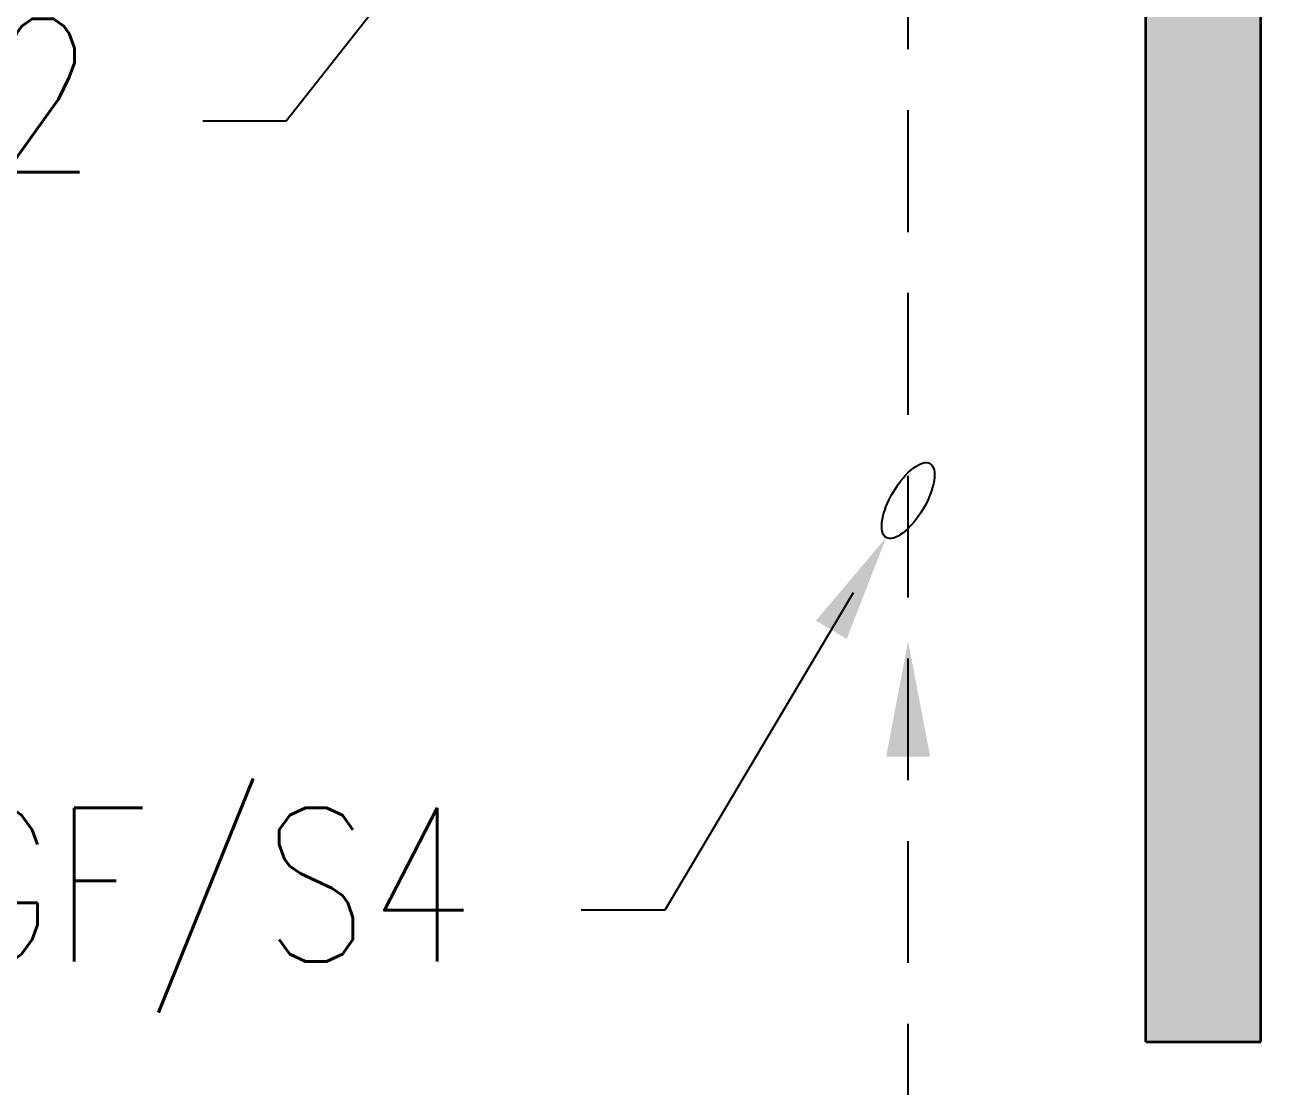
# Model space of a CAD drawing. Header units: inches. Extents: x -12418 to 57169, y -29325 to 19878.
# Drawn here: x 17937 to 19575, y -11053 to -9669 of the extents above; entities that cross this region are included whole.
import ezdxf
from ezdxf import colors
from ezdxf.entities.mleader import LeaderData, LeaderLine
from ezdxf.math import Vec2, Vec3

# ---------------------------------------------------------------- set-up
doc = ezdxf.new("R2010")
doc.units = ezdxf.units.IN
doc.header["$LTSCALE"] = 25
doc.header["$MEASUREMENT"] = 0
doc.linetypes.add('HIDDEN', pattern=[9.525, 6.35, -3.175])
doc.layers.get('0').update_dxf_attribs({"color": 8})
for name, color, linetype, lineweight in [('E-LITE-CIRC @ 100', 6, 'Continuous', 25), ('E-POWR-FLOR-CNDT', 6, 'HIDDEN', 25), ('E-POWR-FLOR-CNDT @ 100', 6, 'HIDDEN', 25), ('T-CABL-TRAY', 60, 'Continuous', 35)]:
    doc.layers.add(name, color=color, linetype=linetype, lineweight=lineweight)
doc.styles.add('DC_Simplex', font='SIMPLEX.shx', dxfattribs={"width": 0.7})

# ---------------------------------------------------------------- blocks, each defined once
blk = doc.blocks.new('ARR0W')
at = {"color": 45}
blk.add_ellipse((0, 0), major_axis=(0.4, 0), ratio=0.4, dxfattribs=at)
at = {"color": 45, "ltscale": 0.5}
blk.add_solid([(-1.4, 0.167), (-0.4, 0), (-1.4, -0.167)], dxfattribs=at)
blk = doc.blocks.new('*U12')
blk.add_hatch(color=256).paths.add_polyline_path([(-0.287, 0), (0, -1.5), (0.287, 0)])
blk = doc.blocks.new('*U56')
at = {"lineweight": 0}
h = blk.add_hatch(dxfattribs=at)
h.set_pattern_fill('HEX', color=253, scale=8, angle=180, style=0)
h.set_pattern_definition([(180, (-23193.732, -3e-10), (6e-13, -43.99409), [25.4, -50.8]), (300, (-23193.732, -3e-10), (38.1, 21.997045), [25.4, -50.8]), (240, (-23219.132, -3e-10), (38.1, -21.997045), [25.4, -50.8])])
h.paths.add_polyline_path([(-9746.9, 150), (-9746.9, 0), (0, 0), (0, 150)])
at = {"color": 0}
for p, q in [((0, 150), (-9746.9, 150)), ((0, 0), (0, 150)), ((0, 0), (-9746.9, 0))]:
    blk.add_line(p, q, dxfattribs=at)
blk = doc.blocks.new('A$C767e6835')
at = {"layer": 'T-CABL-TRAY', "linetype": 'Continuous', "rotation": 270}
blk.add_blockref('*U56', (-701.8, -8146.9), dxfattribs=at)

msp = doc.modelspace()

# ---------------------------------------------------------------- linework, layer by layer
at = {"layer": 'E-POWR-FLOR-CNDT', "elevation": 0}
msp.add_lwpolyline([(19697.7, -12157.2), (19162.9, -12157.2, -0.414214), (19087.9, -12082.2), (19087.9, -3863.1, -0.34921), (19146, -3790), (19849.5, -3675.5)], format="xyb", dxfattribs=at)

# ---------------------------------------------------------------- block references
at = {"layer": 'E-POWR-FLOR-CNDT'}
msp.add_blockref('A$C767e6835', (20099.5, -2847.4, 0), dxfattribs=at)
at = {"layer": 'E-POWR-FLOR-CNDT @ 100', "xscale": 100, "yscale": 100, "zscale": 100, "rotation": 180}
msp.add_blockref('*U12', (19087.9, -10622.6, 0), dxfattribs=at)

# ---------------------------------------------------------------- leaders
at = {"layer": 'E-LITE-CIRC @ 100'}
ml = msp.add_multileader_mtext('Standard', dxfattribs=at)
ml.set_content('{\\Fdc_el_romans|c0;\\W0.8;TO\\Fromans|c0; \\Fsimplex|c0;UPP-GF/S2}', color=256, style='DC_Simplex')
ml.set_leader_properties()
ml.set_arrow_properties(name='ARR0W')
ml.build(insert=Vec2(0, 0))
ml.multileader.update_dxf_attribs({"dogleg_length": 200, "arrow_head_size": 140, "scale": 100})
ctx = ml.context
ctx.base_point, ctx.scale, ctx.char_height, ctx.arrow_head_size, ctx.landing_gap_size, ctx.plane_origin, ctx.plane_x_axis, ctx.plane_y_axis = Vec3(16013.9, -9794.6, 0), 100, 200, 140, 140, Vec3(34081.2, -15968.3, 0), Vec3(1, 0.000001, 0), Vec3(-0.000001, 1, 0)
ctx.text_align_type = 2
notes = []
notes.append((ctx, [(1, (1, 1, 0), (18277, -9794.6, 0), (-1, -0.000001, 0), 108.8, [(0, [(18870.3, -9042.8, 0)], 0, [])])]))
ctx.mtext.insert, ctx.mtext.text_direction, ctx.mtext.rotation, ctx.mtext.alignment, ctx.mtext.flow_direction = Vec3(18028.2, -9661.2, 0), Vec3(1, 0.000001, 0), 0.000001, 3, 5
ml = msp.add_multileader_mtext('Standard', dxfattribs=at)
ml.set_content('{\\Fdc_el_romans|c0;\\W0.8;TO\\Fromans|c0; \\Fsimplex|c0;PP-G\\Fdc_el_romans|c0;F\\Fsimplex|c0;/M38}', color=256, style='DC_Simplex')
ml.set_leader_properties()
ml.set_arrow_properties(name='ARR0W')
ml.build(insert=Vec2(0, 0))
ml.multileader.update_dxf_attribs({"dogleg_length": 200, "arrow_head_size": 140, "scale": 100})
ctx = ml.context
ctx.base_point, ctx.scale, ctx.char_height, ctx.arrow_head_size, ctx.landing_gap_size, ctx.plane_origin, ctx.plane_x_axis, ctx.plane_y_axis = Vec3(18506.5, -11466.4, 0), 100, 200, 140, 140, Vec3(29964.8, -6612.7, 0), Vec3(1, -0.000001, 0), Vec3(0.000001, 1, 0)
ctx.text_align_type = 2
notes.append((ctx, [(1, (1, 1, 0), (20784.8, -11466.4, 0), (-1, 0.000001, 0), 108.8, [(0, [(21773.6, -9957.4, 0)], 0, [])])]))
ctx.mtext.insert, ctx.mtext.text_direction, ctx.mtext.rotation, ctx.mtext.alignment, ctx.mtext.flow_direction = Vec3(20536, -11333.1, 0), Vec3(1, -0.000001, 0), 6.283185, 3, 5
ml = msp.add_multileader_mtext('Standard', dxfattribs=at)
ml.set_content('{\\Fdc_el_romans|c0;\\W0.8;TO\\Fromans|c0; \\Fsimplex|c0;UPP-GF/S4}', color=256, style='DC_Simplex')
ml.set_leader_properties()
ml.set_arrow_properties(name='ARR0W')
ml.build(insert=Vec2(0, 0))
ml.multileader.update_dxf_attribs({"dogleg_length": 200, "arrow_head_size": 140, "scale": 100})
ctx = ml.context
ctx.base_point, ctx.scale, ctx.char_height, ctx.arrow_head_size, ctx.landing_gap_size, ctx.plane_origin, ctx.plane_x_axis, ctx.plane_y_axis = Vec3(16499.8, -10822.8), 100, 200, 140, 140, Vec3(34767.5, -16665.4), Vec3(1, 0.000001, 0), Vec3(-0.000001, 1, 0)
ctx.text_align_type = 2
notes.append((ctx, [(1, (1, 1, 0), (18770.5, -10822.8), (-1, -0.000001, 0), 108.8, [(0, [(19087.9, -10289)], 0, [])])]))
ctx.mtext.insert, ctx.mtext.text_direction, ctx.mtext.rotation, ctx.mtext.alignment, ctx.mtext.flow_direction = Vec3(18521.7, -10689.5), Vec3(1, 0.000001, 0), 0.000001, 3, 5
for ctx, leaders in notes:
    for number, flags, end, landing, length, lines in leaders:
        leader = LeaderData()
        leader.index, (leader.has_last_leader_line, leader.has_dogleg_vector, leader.attachment_direction) = number, flags
        leader.last_leader_point, leader.dogleg_vector, leader.dogleg_length = Vec3(end), Vec3(landing), length
        for number, points, colour, breaks in lines:
            line = LeaderLine()
            line.index, line.vertices, line.color, line.breaks = number, Vec3.list(points), colors.encode_raw_color(colour), breaks
            leader.lines.append(line)
        ctx.leaders.append(leader)

doc.saveas('drawing.dxf')
